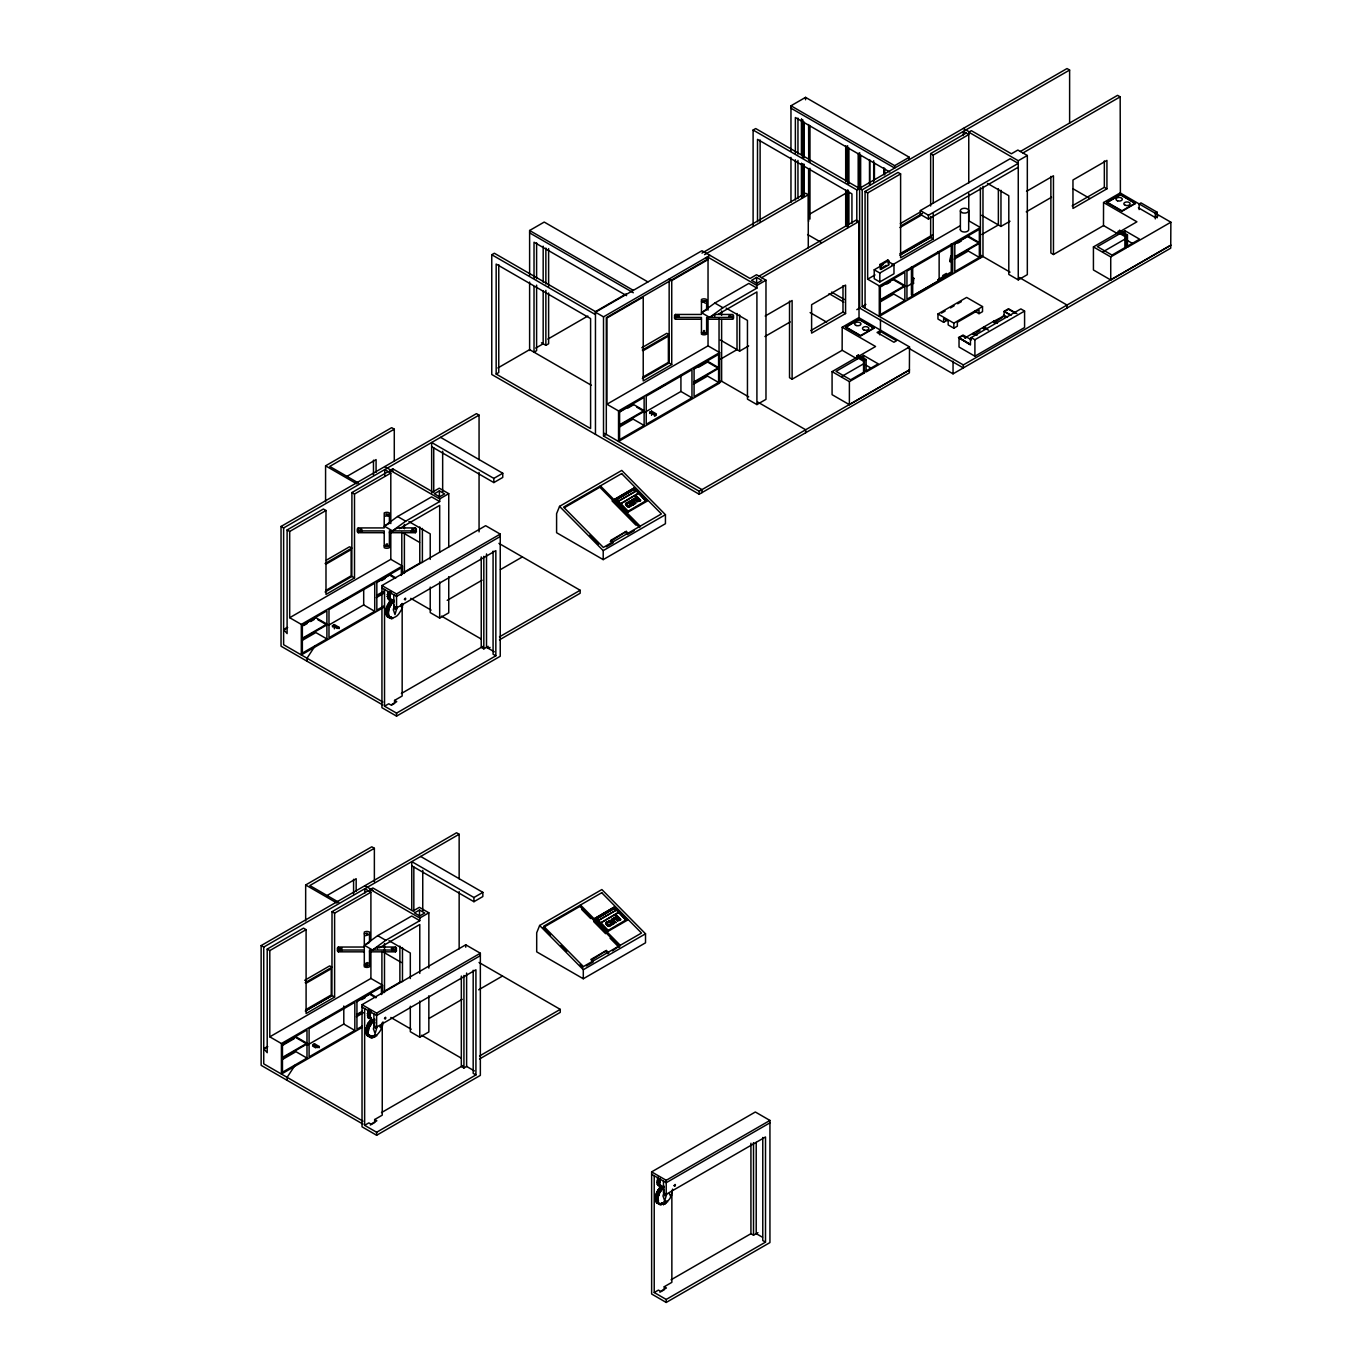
<?xml version="1.0" encoding="UTF-8"?>
<svg xmlns="http://www.w3.org/2000/svg" width="1371" height="1371" viewBox="0 0 1371 1371"><rect width="100%" height="100%" fill="white"/><g stroke="black" fill="none" stroke-linecap="round" stroke-linejoin="round"><path stroke-width="1.5" d="M635.853 498.376L636.881 500.946L639.023 500.346M368.61 1009.673C365.749 1015.585 372.295 1021.978 374.9 1019.184M370.941 1017.71C368.285 1018.704 371.987 1015.054 368.319 1013.923M390.032 598.476C389.981 597.173 388.987 594.963 390.906 593.18C387.53 589.564 385.748 596.985 390.032 598.476L391.318 601.098L391.78 599.487L389.501 598.202C386.074 600.327 394.54 603.069 394.317 600.926M658.114 1177.038L657.309 1184.407L658.457 1183.721L658.029 1185.452L663.084 1188.623L660.171 1186.995L661.268 1185.726L661.182 1187.355L662.262 1186.121L662.656 1187.509L663.804 1186.001L664.25 1187.714M660.702 1187.08C658.954 1184.304 660.891 1184.338 657.926 1181.117M400.846 604.542C404.274 607.661 400.161 611.226 398.618 614.174C396.065 617.464 393.82 617.19 391.455 618.664L389.261 617.464L389.467 616.059M383.006 1021.909C383.16 1028.953 376.597 1037.299 371.558 1037.796L369.399 1035.928M391.455 618.664L391.54 617.241L388.301 616.487M371.558 1037.796L371.627 1036.373L370.444 1037.556L367.308 1035.756C368.268 1033.323 365.337 1034.985 366.828 1032.5M661.148 1204.989C655.115 1201.476 663.581 1205.555 665.038 1203.909C666.289 1201.287 673.675 1197.808 669.322 1193.935M374.9 1020.35C374.283 1020.11 371.712 1022.286 371.113 1019.887M663.341 1188.4L664.181 1187.097M393.528 602.16C390.958 601.698 391.729 607.559 387.839 604.919C391.883 608.33 385.097 605.588 386.108 609.752C384.651 612.46 390.152 613.334 388.01 616.007C390.05 615.528 389.004 619.109 391.54 617.241M387.513 613.231L388.61 611.706L386.536 610.506M663.084 1188.623C661.902 1188.52 660.308 1190.628 660.188 1192.239C655.492 1190.371 658.011 1191.588 659.4 1193.901C655.544 1191.296 657.412 1193.833 655.629 1194.861C654.173 1197.963 662.741 1205.417 655.578 1201.013L656.212 1198.185M658.286 1199.385C655.544 1200.191 660.822 1196.746 656.229 1196.832M391.523 604.422C386.451 600.138 393.648 600.035 394.18 600.327M372.586 1037.144L370.513 1035.945C368.525 1036.579 367.239 1032.809 368.85 1029.552C368.251 1028.37 369.21 1026.056 370.598 1025.045C366.588 1021.926 368.953 1023.52 371.627 1023.554C367.445 1021.515 370.581 1021.858 370.564 1019.784M369.93 1021.121C374.9 1024.994 372.141 1017.916 368.439 1018.259L368.422 1015.363L367.325 1015.688M661.216 1190.748L658.988 1189L660.171 1186.995M374.763 1027.873L375.877 1027.496M375.774 1027.445L375.62 1028.164M658.303 1198.031C656.195 1197.997 661.148 1195.066 655.629 1194.861M664.695 1195.666L665.329 1194.364M388.61 611.706C386.502 611.672 391.129 608.81 385.937 608.535M369.81 1026.708C364.703 1024.96 364.24 1033.083 369.81 1035.328M394.248 605.159L393.785 608.056A2.571 1.474 -60 0 0 393.734 610.729L394.985 614.602L396.613 609.05A2.571 1.474 -60 0 0 396.596 606.496M369.639 1018.259L370.598 1017.745M659.228 1185.452L660.188 1184.938M613.42 920.078L613.968 917.85A1.731 1.285 22 0 0 613.471 918.142L612.94 919.581M632.836 500.466L633.094 499.575M370.444 1037.556L370.701 1036.527M639.452 501.083L636.967 501.786L634.756 499.147A2.057 1.525 22 0 1 635.099 498.239A2.382 1.782 22 0 1 636.521 497.724L635.836 495.377L640.685 500.295L639.863 501.118M639.691 500.295L637.566 501.495L634.944 498.684A2.057 1.525 22 0 1 635.27 497.776A2.382 1.782 22 0 1 636.71 497.262M619.435 920.507L619.795 919.427M630.883 505.796L629.186 507.219A2.039 1.508 22 0 1 627.849 507.064L625.639 504.819A2.074 1.542 22 0 1 625.776 503.774L626.221 503.037A2.896 2.142 22 0 1 627.215 502.523L627.918 502.42C623.874 506.516 634.43 506.43 633.488 503.86M633.676 504.699C636.847 501.837 627.01 498.753 628.826 503.02C630.471 500.192 632.545 501.889 629.855 503.945C631.74 509.841 622.623 503.483 628.569 503.088M610.164 924.808L612.648 924.62L613.523 923.249M613.591 922.991L611.432 924.225A1.799 1.337 22 0 1 610.609 923.694L611.672 921.038L609.375 921.603M370.393 1015.106C368.182 1015.277 373.135 1011.867 367.736 1011.867M659.999 1182.299C657.772 1182.385 662.707 1179.163 657.326 1179.06M359.425 531.211C366.023 529.412 357.231 527.612 360.881 530.251M385.337 516.233C391.849 514.468 383.143 512.651 386.811 515.29M388.233 546.395C382.132 544.356 390.067 542.59 386.811 545.23M411.266 531.211C418.086 528.349 407.376 528.349 414.196 531.211M638.955 500.552L637.207 497.759L635.596 499.044M619.058 919.667L619.298 918.93C613.917 912.143 616.367 924.02 619.229 919.221M630.917 503.397L631.568 504.956L632.991 503.363L632.031 502.386L630.746 503.86M613.094 922.494L611.346 923.968L612.134 921.518L613.094 922.494L611.946 921.963M395.722 608.707L394.659 609.067M664.25 1189.788L663.478 1194.381A2.571 1.474 -60 0 0 663.427 1197.054L664.678 1200.91L666.306 1195.375A2.571 1.474 -60 0 0 666.649 1193.61M665.415 1195.032L664.592 1195.598M368.765 1010.29C373.649 1010.993 368.748 1012.741 370.633 1013.495M660.188 1178.237L660.222 1180.688M387.222 616.624L390.341 618.424L387.445 615.905M660.034 1204.749L656.915 1202.95L657.48 1201.476M389.775 598.373L390.032 599.298M633.436 504.134L632.956 505.196M388.798 610.249C387.153 609.529 391.438 607.799 386.451 606.976L389.707 607.576M658.491 1196.575C656.555 1195.94 661.37 1194.295 656.452 1193.661M615.699 918.176C619.538 915.777 619.058 923.437 615.87 917.953M388.593 598.407L390.409 600.327M606.53 923.454L608.484 922.683L607.319 921.655A2.896 2.142 22 0 0 606.308 922.152L605.879 922.906A2.074 1.542 22 0 0 605.742 923.951L607.953 926.196A2.039 1.508 22 0 0 609.29 926.35L610.969 924.928M610.266 922.272L610.421 924.14A1.799 1.337 22 0 0 611.26 924.671L610.626 925.614M658.937 1195.084L658.217 1194.484L659.4 1193.901M619.726 919.77L617.481 921.089L614.859 918.279A2.057 1.525 22 0 1 615.185 917.353A2.382 1.782 22 0 1 616.624 916.856L615.922 914.508L620.772 919.427L619.966 920.232M559.557 506.362L556.592 513.662L556.592 532.719L603.206 559.625L665.432 523.705L665.432 514.691L621.766 470.424L559.557 506.362L603.206 550.611L603.206 559.625M599.83 487.236L600.378 485.865L640.154 526.19L639.606 527.544L599.83 487.236L564.852 507.424M615.048 499.13L634.619 487.699L647.438 500.963L627.935 512.223L615.048 499.13L634.619 487.699M618.15 501.375L636.041 491.041L618.15 501.375L616.522 499.712L634.516 489.121L645.861 500.998L638.629 493.029L620.549 503.808L627.969 511.314L645.964 500.723M630.711 506.036L629.375 506.773A2.039 1.508 22 0 1 628.038 506.602L625.827 504.357A2.074 1.542 22 0 1 625.964 503.311A2.896 2.142 22 0 1 627.044 502.986L627.918 502.42M616.522 499.712L634.516 489.121M633.042 499.712L633.385 499.01A1.731 1.285 22 0 1 633.865 498.718L633.505 500.381L635.99 503.003L635.167 503.825L631.688 500.295L632.511 499.472M627.969 511.314L616.624 499.438M630.352 504.905L631.02 505.556A1.799 1.337 22 0 1 630.317 505.025M632.751 505.025L631.346 505.094A1.799 1.337 22 0 1 630.506 504.562L631.568 501.906M627.935 512.223L615.116 498.958M632.991 503.363L631.123 504.151L632.031 502.386M633.196 499.472A1.731 1.285 22 0 1 633.676 499.181L633.865 498.718M636.538 497.724L635.201 495.736M633.505 500.501L634.482 499.335M635.801 498.65L637.207 497.759M610.215 541.631L626.29 531.382L628.706 533.833L634.156 530.697M639.212 499.798L637.018 498.221M539.643 925.476L536.695 932.794L536.695 951.851L583.292 978.757L645.518 942.82L645.518 933.805L601.869 889.556L539.643 925.476L583.292 969.725L583.292 978.757M550.474 935.073L543.105 927.619L579.933 906.368L580.481 904.997L620.258 945.322L612.443 950.874M595.134 918.262L614.705 906.831L627.541 920.095L608.039 931.337L595.134 918.262L614.705 906.831M598.253 920.507L616.145 910.173L598.253 920.507L596.608 918.844L614.619 908.236L625.947 920.112L618.715 912.161L600.652 922.94L608.056 930.446L626.067 919.855M606.136 922.614A2.896 2.142 22 0 1 607.13 922.117L608.021 921.552M609.564 921.158C605.297 921.415 616.899 917.662 613.762 923.814M596.608 918.844L614.619 908.236M613.608 919.633L615.905 922.597L611.792 919.427L613.3 918.604A1.731 1.285 22 0 1 613.78 918.313L613.968 917.85M610.318 922.409L611.672 921.038M608.056 930.446L596.728 918.57M608.039 931.337L595.22 918.09M611.106 924.688L608.638 925.202L606.702 923.231M616.624 916.856L615.305 914.868M592.049 959.769L606.393 950.514L608.81 952.965M613.471 919.77L614.585 918.467M388.593 617.07C386.331 614.774 386.005 615.151 386.742 613.368M658.286 1203.395C654.173 1203.549 658.337 1199.402 655.578 1201.013M387.633 606.376L387.205 605.245L390.495 605.931M367.736 1025.508L367.942 1024.034L370.513 1025.234M657.326 1192.701L656.898 1191.57M388.336 604.902L388.781 603.394L391.318 604.714M658.029 1191.228L657.943 1189.754L659.143 1189.548M658.971 1192.77L660.102 1192.427M389.707 599.281C385.371 599.555 390.067 595.442 387.222 596.556M370.701 1024.891L370.427 1023.743M314.987 646.049L307.018 658.217L307.018 661.216M295.091 1065.181L287.122 1077.349L287.122 1080.348M374.917 1022.149L373.82 1027.307A2.571 1.474 -60 0 0 373.837 1029.861L375.088 1033.717L376.717 1028.164A2.571 1.474 -60 0 0 377.059 1026.416M612.94 923.043L611.02 923.009L612.134 921.518M388.182 614.585C383.4 614.705 387.873 611.672 385.44 612.032M672.595 1189.103L671.396 1195.135M705.311 303.197C699.33 300.043 708.721 299.838 702.775 302.357M705.311 333.136C699.895 329.794 708.31 329.726 702.62 332.93M369.553 1022.355L368.353 1022.56M372.415 1022.56L371.421 1022.372L371.627 1023.554M1007.479 317.181L1004.155 315.261C998.448 320.111 987.96 322.099 997.471 322.939M369.604 1017.333L368.439 1018.259M977.129 334.781L973.856 332.896L973.102 334.404M983.247 328.68L984.087 326.984L987.36 328.869M628.226 502.42L630.934 501.272L634.293 504.339M608.33 921.535L611.363 920.541M657.326 1201.322L656.212 1202.196M387.308 616.693L390.855 617.875M638.852 500.569L635.784 498.821M676.846 317.318C683.872 315.022 672.356 315.022 679.382 317.318M728.704 317.318C735.627 314.987 724.351 315.09 731.24 317.318M342.253 950.754L339.717 950.754M394.111 950.754L391.558 950.754M619.435 920.301L617.258 920.455L615.048 917.816A2.057 1.525 22 0 1 615.373 916.908A2.382 1.782 22 0 1 616.813 916.394M388.764 597.396L387.633 598.082M389.398 532.702L415.327 532.702L415.327 530.903A3.667 2.125 0 0 0 415.327 527.921L397.556 527.921L392.449 530.868L384.36 526.19L397.607 516.507L431.591 496.885L439.68 501.563L439.68 498.907L390.187 470.339L390.187 472.738M392.449 530.868L405.696 521.186L439.68 501.563M706.631 319.237L732.56 319.237L732.56 317.438A3.667 2.125 0 0 0 732.56 314.456L714.788 314.456L709.664 317.404L701.575 312.725L714.839 303.042L748.823 283.42L756.912 288.099L756.912 285.442L707.419 256.874L707.419 259.256M709.664 317.404L722.928 307.721L756.912 288.099M369.502 951.834L395.431 951.834A3.667 2.125 0 0 0 395.431 948.835L395.431 947.035L377.659 947.035L372.535 950L364.446 945.322L377.693 935.639L411.694 916.017L419.783 920.678L419.783 918.039L370.29 889.471L370.29 891.853M372.535 950L385.782 940.3L419.783 920.678M610.592 925.391L609.478 925.905A2.039 1.508 22 0 1 608.124 925.733L605.931 923.488A2.074 1.542 22 0 1 606.068 922.443M529.617 275.657L529.617 230.499L544.218 222.068L647.917 281.929M789.525 301.123L789.525 377.711L792.112 379.201L842.137 350.325L842.205 327.241L858.829 317.644L909.521 346.914L909.384 372.878L699.176 494.228L491.761 374.489L491.761 254.732L494.348 253.241L596.214 312.04M790.964 150.947L790.964 105.79L805.565 97.358L909.264 157.237L909.264 159.636M753.107 226.266L753.107 130.039L755.695 128.548L859.411 188.41M325.578 501.82L325.578 465.832L391.678 427.666L394.282 429.174L394.282 460.639M497.879 367.959L529.617 349.639L591.415 385.32M547.852 339.117L587.851 316.016M595.134 311.817L626.05 293.96M595.46 434.367L595.46 312.211L701.969 250.722L750.04 278.484L756.518 274.731L765.978 280.198L765.978 399.355L756.912 404.582L747.452 399.132L747.452 320.403L726.133 308.098M394.282 429.174L329.726 466.431L358.619 483.123M535.735 348.08L543.173 343.795L543.173 290.721M701.969 253.121L805.668 193.242L808.273 194.751L808.273 247.825M496.165 374.043L590.593 428.557L590.593 318.586L496.165 264.072L496.165 374.043L498.77 372.535L498.77 264.689M541.459 342.801L545.864 345.338L548.623 343.761L548.623 293M704.557 254.629L808.273 194.751M595.46 312.211L603.514 316.855L710.007 255.366M708.156 258.845L606.308 317.644L606.308 434.401L603.514 436.012L603.514 316.855M669.151 279.084L671.739 280.575L708.036 259.616L708.036 310.103M347.034 476.337L376.082 459.576L376.082 472.327M809.198 214.407L847.381 192.368M790.964 105.79L894.663 165.668L909.264 157.237M753.107 130.039L856.806 189.918L1067.015 68.55L1069.62 70.041L1069.62 123.116M1170.731 245.169L963.316 364.926L963.316 367.908L859.617 308.047L859.617 188.29L862.205 189.798L1069.62 70.041M382.886 705.02L281.038 646.204L281.038 526.464L476.474 413.631L479.062 415.122L479.062 459.713M865.067 308.201L865.067 191.443L898.022 172.42L900.61 173.911L900.61 257.817L933.24 238.965L933.24 213.807M930.652 206.01L930.652 153.569L966.178 133.073M968.766 182.943L968.766 132.164L971.353 130.673L1011.387 153.775L1017.865 150.039L1027.325 155.506L1027.325 274.646L1018.259 279.89L1008.799 274.423L1008.799 195.71L987.48 183.406M281.038 526.464L283.626 527.955L479.062 415.122M865.067 191.443L867.654 192.934L900.61 173.911M930.652 153.569L933.24 155.077L968.766 134.564L963.316 131.41L963.316 135.66M287.31 627.387L283.626 629.512L287.105 633.591L287.105 529.96L323.402 509.018L325.99 510.509L325.99 594.414L354.506 577.945L354.506 494.04L390.804 473.081L390.804 523.568M351.833 576.54L351.919 492.549L388.216 471.59M390.187 470.339L392.774 468.831L432.808 491.949L439.286 488.196L448.745 493.663L448.745 546.858M287.105 529.96L289.692 531.468L325.99 510.509M756.621 277.405L751.599 280.318L756.826 283.334L761.865 280.438L756.621 277.405L756.621 283.797M759.003 276.171L856.224 220.046L858.829 221.536L859.034 319.494L874.115 328.217L859.034 319.015L845.547 327.275L860.645 335.998L874.115 328.217M761.608 277.679L858.829 221.536M701.575 312.725L706.631 309.812L706.631 299.478A3.667 2.125 0 0 0 701.455 299.478L701.455 314.456L675.526 314.456A3.667 2.125 0 0 0 675.526 317.438L675.526 319.237L701.455 319.237M641.834 347.72L666.786 333.307L669.065 334.627L669.065 363.075M642.331 350.068L669.065 334.627M643.05 350.753L668.38 336.135L668.38 362.355L643.05 376.991M756.912 285.442L765.978 280.198M718.455 314.13L756.912 291.92L756.912 404.582M1020.35 151.478L1117.571 95.336L1120.176 96.844L1120.381 194.802L1135.462 203.508L1120.381 194.322L1106.894 202.582L1121.992 211.288L1135.462 203.508M920.352 210.568L1010.17 158.728L1018.259 163.389L928.441 215.247L920.352 210.568L920.352 214.407L928.441 219.069L1018.259 167.228M900.336 223.559L920.198 212.094M1022.955 152.969L1120.176 96.844M439.388 490.869L434.367 493.783L439.594 496.799L444.632 493.903L439.388 490.869L439.388 497.262M900.816 225.924L922.477 213.413M899.942 227.535L921.552 215.058M384.36 526.19L389.398 523.276L389.398 512.943A3.667 2.125 0 0 0 384.223 512.943L384.223 527.921L358.294 527.921A3.667 2.125 0 0 0 358.294 530.903L358.294 532.702L384.223 532.702M326.384 560.156L349.554 546.772L351.833 548.092L325.098 563.532M968.766 132.164L1018.259 160.733L1027.325 155.506M642.331 378.516L669.151 362.972L669.151 281.175M325.818 564.235L351.147 549.6L351.147 575.82L325.818 590.455M671.739 280.575L671.739 364.48L643.222 380.932L643.222 297.044L606.925 318.003L606.925 404.239L618.544 410.94L719.655 352.57L719.655 383.075L618.544 441.462L618.544 410.94M439.68 498.907L448.745 493.663M606.925 404.239L708.036 345.852L719.655 352.57M765.189 316.033L792.112 300.489L792.112 379.201M399.389 528.658L439.68 505.385L439.68 552.153M431.659 493.406L431.659 442.49L493.834 478.393L502.763 473.235L502.763 477.434L493.834 482.575L431.659 446.689M658.44 388.524L664.918 384.771M619.058 412.328L633.076 404.239L644.13 410.615L619.589 424.77M693.537 369.33L707.556 361.241L718.593 367.617L694.069 381.772M627.815 408.095L633.076 405.045M698.799 367.12L707.556 362.047L718.593 368.422L694.069 382.595M879.959 264.5L887.723 260.01L888.665 260.541L888.665 264.98L880.885 269.47L879.959 264.5L880.885 265.031L888.665 260.541M899.942 253.755L932.349 235.041M888.374 261.621L893.978 264.843L893.978 273.772L879.822 281.946L874.218 278.707L874.218 269.796L883.061 264.689M900.816 254.355L931.509 236.635M899.839 255.263L930.652 237.474L933.24 238.965M720.478 359.185L737.015 349.639L737.015 313.479M879.959 268.939L886.18 265.34M720.358 340.025L739.62 351.13L748.652 345.92M764.898 336.529L790.193 321.928M325.098 591.981L351.919 576.437L354.506 577.945M867.654 192.934L867.654 279.187L875.006 274.937M891.561 265.374L959.58 226.112M874.218 269.796L879.822 273.018L893.978 264.843M619.589 425.593L644.13 411.437L636.761 407.17M1026.536 191.323L1053.459 175.779L1053.459 254.509L1050.872 253.001L1050.872 176.413M619.058 427.186L633.076 419.098L644.13 425.473L644.13 397.384L619.589 411.557L619.589 439.628L644.13 425.473M644.336 412.602L680.924 391.472L691.961 397.847L691.961 369.759L646.221 396.168L646.221 424.256L691.961 397.847M693.537 384.188L707.556 376.1L718.593 382.475L718.593 354.386L694.069 368.542L694.069 396.63L718.593 382.475M289.692 531.468L289.692 617.704L390.804 559.334L402.423 566.034L402.423 574.175M649.717 412.225L651.568 411.146L656.401 413.939L654.533 415.019L649.717 412.225L649.717 413.442L651.568 412.363L656.401 415.156L654.533 416.236L654.533 415.019M283.986 629.717L287.67 627.592M867.654 279.187L879.274 285.888L980.385 227.517L968.766 220.8L968.766 193.465M879.788 287.276L893.806 279.187L904.86 285.562L880.319 299.718M954.267 244.278L968.286 236.172L979.34 242.564L954.799 256.72M886.797 284.037L890.31 282.015M957.781 243.061L961.277 241.039M719.038 382.732L721.626 381.224L721.626 319.529M289.692 617.704L301.312 624.405L402.423 566.034M810.809 330.6L842.994 312.022L845.581 313.531L845.581 285.082L811.615 304.688L811.615 333.136L845.581 313.531M341.208 601.989L347.686 598.253M301.826 625.793L315.844 617.704L326.898 624.079L302.357 638.235M376.305 582.795L390.324 574.706L395.842 577.894M303.574 625.604L307.087 623.582M310.583 621.56L314.096 619.538M381.566 580.584L385.062 578.562M981.825 234.492L998.362 224.947L998.362 188.77M856.806 309.657L860.422 307.584M862.205 189.798L862.205 306.538L865.906 304.413M981.705 215.316L1000.967 226.438L1009.999 221.228M1026.262 211.837L1051.54 197.235M911.904 278.039L913.874 278.347L913.155 283.54L911.904 282.82L911.904 278.039L913.874 278.347M403.451 572.53L421.034 562.401M381.943 585.554L485.642 525.693L500.244 534.107L500.244 656.263L396.545 716.125L381.943 707.693L381.943 585.554L396.545 593.986L500.244 534.107M880.319 300.54L904.86 286.368L893.806 279.992M954.799 257.542L979.34 243.37M911.904 282.82L913.874 283.129M879.788 302.134L893.806 294.045L904.86 300.42L904.86 272.332L880.319 286.488L880.319 314.576L904.86 300.42M906.882 286.488L912.383 283.317M954.267 259.136L968.286 251.047L979.34 257.422L979.34 229.334L954.799 243.49L954.799 271.578L979.34 257.422M376.836 595.237L383.846 591.192M302.357 639.057L326.898 624.902L317.695 619.589M376.836 596.059L383.846 592.015M301.826 640.651L315.844 632.562L326.898 638.937L326.898 610.849L302.357 625.022L302.357 653.093L326.898 638.937M328.92 625.005L363.692 604.937L374.729 611.312L374.729 583.223L328.989 609.632L328.989 637.721L374.729 611.312M376.305 597.653L383.314 593.609M845.547 327.275L859.034 319.494M332.485 625.69L334.353 624.61L339.168 627.404L339.168 628.621L334.353 625.827L332.485 626.907L332.485 625.69L337.3 628.484L339.168 627.404M942.7 275.554L946.401 273.429M938.312 279.444L951.268 271.955L951.268 243.884M912.692 295.69L912.692 267.602L911.441 266.882L911.441 294.954L912.692 295.69L939.135 280.421L939.135 252.333L937.884 251.613M1072.156 205.907L1104.341 187.33L1106.928 188.821L1106.928 160.39L1072.962 179.995L1072.962 208.443L1106.928 188.821M500.244 536.507L396.545 596.385L381.943 587.953M383.846 606.051L376.836 610.095L376.836 582.024L401.377 567.851L401.377 575.409M384.034 607.164L301.312 654.927L301.312 624.405M845.547 326.812L860.645 335.518L874.115 327.738M393.785 594.791L393.785 606.359L396.545 607.953L495.839 550.628L495.839 655.801L396.545 713.126L384.531 706.202L384.531 589.444M879.634 330.994L877.046 332.485L893.943 342.253L896.531 340.745L879.634 330.994L879.634 334.781M1053.459 254.509L1103.484 225.615L1103.552 202.531L1120.176 192.934L1155.29 213.276L1155.29 218.914M1106.894 202.582L1120.381 194.802M866.129 359.562L863.541 361.19L856.686 357.231L856.686 356.014L858.332 355.072L866.129 359.562L866.129 371.969L909.521 346.914M856.686 357.231L858.332 355.072M909.521 369.964L849.386 404.668L832.077 394.677L832.077 371.627L875.572 346.503L842.205 327.241M863.627 355.415L836.036 371.352L850.654 379.784L863.541 372.364L863.627 355.415L878.245 363.863L865.17 371.421M947.138 320.283L943.625 322.305L937.953 319.032L937.953 313.976L966.641 297.421L982.527 306.59L982.527 311.645L979.014 313.668L974.764 311.2M941.466 313.136L945.082 311.063M950.497 307.927L954.113 305.836M957.712 303.762L961.328 301.671M447.203 600.344L482.044 580.207M500.398 569.616L522.402 556.917M1106.894 202.103L1121.992 210.808L1135.462 203.028M620.549 503.808L638.44 493.474M841.554 376.545L863.627 363.812M628.826 503.02L631.38 502.369M430.22 587.062L430.22 612.597L439.68 618.064L448.745 612.82L448.745 576.643M832.077 371.627L849.386 381.618L864.484 372.912L864.484 360.504L856.686 356.014M937.953 313.976L953.839 323.145L982.527 306.59M1126.516 246.711L1139.592 239.171L1124.974 230.722L1097.383 246.643L1112.001 255.092L1124.888 247.654L1124.888 236.48L1118.051 232.522L1119.679 230.362L1127.476 234.869L1127.476 247.26L1126.516 246.711L1126.516 235.538L1121.392 232.573M1170.868 245.255L1110.733 279.975L1093.424 269.967L1093.424 246.917L1136.919 221.811L1103.552 202.531M943.625 322.305L943.625 318.449L948.166 321.054L948.166 324.927L953.839 328.2L957.352 326.178L957.352 322.305L979.014 309.795L979.014 313.668M1155.29 213.276L1157.141 212.214L1157.141 217.852M1157.878 216.052L1155.29 217.543L1138.393 207.792M1118.051 231.305L1125.831 235.812L1127.476 234.869M1102.901 251.853L1124.974 239.102M959.032 338.363L959.032 347.034L974.901 356.203L1024.583 327.515L1024.583 311.063L1020.847 308.903L970.445 338.003L970.445 344.944L958.518 337.626L963.042 335.021L971.473 339.888M1016.905 313.616L1008.508 308.766L1004.12 311.303L1004.12 316.787M1004.549 311.525L1008.508 309.246L1015.226 313.136M626.29 531.382L610.729 540.363L613.163 542.813L606.239 546.806M603.514 436.012L699.176 491.246L909.384 369.879M964.721 338.071L993.975 321.088M976.735 332.45L979.991 330.565M994.009 322.768L1002.132 317.541M1093.424 246.917L1110.733 256.925L1125.831 248.202L1125.831 235.812M1127.476 247.26L1170.868 222.205L1156.387 213.842M603.206 550.611L665.432 514.691M971.165 337.574L974.901 339.734L1024.583 311.063M907.688 347.651L953.051 373.837L1170.731 248.168L1170.868 222.205M401.377 693.486L482.883 646.427M499.455 636.864L580.173 590.267L580.173 593.249L499.455 639.863M384.531 706.202L388.764 703.769L390.941 705.02L396.75 701.661L394.557 700.41L394.557 703.409L391.66 705.088M394.557 700.41L402.166 696.022L402.166 603.463M481.238 556.917L481.238 647.386L483.826 648.877L488.23 646.324M488.333 648.363L490.047 647.386M305.664 920.952L305.664 884.963L371.781 846.798L374.369 848.289L374.369 881.861M374.369 848.289L309.812 885.563L338.723 902.255M327.138 895.469L356.169 878.691L356.169 891.458M362.989 1124.134L261.141 1065.336L261.141 945.596L456.56 832.763L459.148 834.254L459.148 878.828M261.141 945.596L263.729 947.087L459.148 834.254M267.396 1046.519L263.729 1048.626L267.208 1052.705L267.208 949.092L303.505 928.133L306.093 929.641L306.093 1013.529L334.61 997.06L334.61 913.172L370.907 892.213L370.907 940.592M334.61 997.06L332.022 995.569L305.287 1011.01L331.936 995.672L332.022 911.681L368.319 890.722M370.29 889.471L372.878 887.962L412.911 911.081L419.389 907.328L428.849 912.795L428.849 968.115M267.208 949.092L269.796 950.583L306.093 929.641M419.492 910.001L414.47 912.915L419.697 915.931L424.736 913.017L419.492 910.001L419.492 916.394M364.446 945.322L369.502 942.408L369.502 932.074A3.667 2.125 0 0 0 364.309 932.074L364.309 948.835M304.705 980.316L329.657 965.904L331.936 967.223L305.202 982.664M305.904 983.35L331.251 968.731L331.251 994.952L305.904 1009.57M419.783 918.039L428.849 912.795M379.476 947.789L419.783 924.517L419.783 973.41M411.763 910.413L411.763 861.622L473.938 897.508L482.849 892.367L482.849 896.548L473.938 901.707L411.763 865.804M269.796 950.583L269.796 1036.836L370.907 978.448L382.526 985.166L382.526 993.29M264.089 1048.849L267.773 1046.724M269.796 1036.836L281.415 1043.537L382.526 985.166M322.922 1020.178L326.161 1018.31M281.929 1044.925L295.947 1036.836L306.984 1043.211L282.46 1057.367M356.409 1001.927L370.427 993.838L375.945 997.025M281.929 1045.747L294.199 1038.652M361.67 999.699L365.166 997.677M382.68 992.176L401.12 981.516M362.03 1004.686L465.746 944.808L480.347 953.239L480.347 1075.378L376.631 1135.257L362.03 1126.825L362.03 1004.686L376.631 1013.118L480.347 953.239M356.94 1014.369L362.201 1011.335M282.46 1058.189L306.984 1044.017L295.947 1037.641M356.94 1015.191L362.201 1012.158M281.929 1059.783L295.947 1051.694L306.984 1058.069L306.984 1029.981L282.46 1044.136L282.46 1072.225L306.984 1058.069M307.19 1045.199L343.795 1024.068L354.832 1030.444L354.832 1002.355L309.092 1028.764L309.092 1056.852L354.832 1030.444M356.409 1016.785L363.418 1012.741M314.439 1043.742L312.571 1044.822L317.404 1047.615L319.272 1046.536L319.272 1047.752L314.439 1044.959L314.439 1043.742L319.272 1046.536M480.347 955.638L376.631 1015.5L362.03 1007.085M362.201 1026.194L356.94 1029.227L356.94 1001.138L381.464 986.983L381.464 994.541M362.304 1027.342L281.415 1074.041L281.415 1043.537M373.889 1013.923L373.889 1025.491L376.631 1027.085L475.926 969.76L475.926 1074.933L376.631 1132.257L364.635 1125.334L364.635 1008.576M429.123 1018.413L462.147 999.339M478.668 989.811L502.506 976.032M600.652 922.94L618.544 912.606M608.638 922.237C603.72 921.775 609.529 928.853 610.455 924.02M410.306 1006.194L410.306 1031.712L419.783 1037.179L428.849 1031.952L428.849 995.774M606.393 950.514L590.832 959.494L593.249 961.945L586.342 965.938M583.292 969.725L645.518 933.805M381.481 1112.601L462.987 1065.558M479.542 1055.996L560.259 1009.382L560.259 1012.381L479.542 1058.978M364.635 1125.334L368.85 1122.883L371.027 1124.151L376.836 1120.793L374.66 1119.541L374.66 1122.523L370.307 1125.043M374.66 1119.541L382.252 1115.154L382.252 1022.595M461.324 976.049L461.324 1066.501L463.929 1068.009L466.86 1066.312M651.636 1171.879L755.335 1112.001L769.936 1120.433L769.936 1242.572L666.22 1302.45L651.636 1294.018L651.636 1171.879L666.22 1180.311L769.936 1120.433M769.936 1122.832L666.22 1182.71L651.636 1174.279M663.478 1181.117L663.478 1192.684L666.22 1194.278L765.515 1136.953L765.515 1242.126L666.22 1299.451L654.224 1292.527L654.224 1175.77M671.07 1279.794L750.931 1233.694L753.519 1235.202L757.923 1232.649M654.224 1292.527L658.44 1290.094L660.633 1291.345L666.426 1287.986L664.25 1286.735L664.25 1289.734L659.897 1292.236M664.25 1286.735L671.859 1282.348L671.859 1191.896M365.663 1032.637L366.76 1032.243M609.821 921.243L611.483 921.501M984.087 326.984L983.778 328.68M391.129 591.552L391.095 592.683M367.291 964.327C370.478 960.591 362.715 963.984 366.537 964.481M390.889 599.984L392.963 601.184M386.811 545.332L385.388 546.395M993.478 321.5L993.752 322.374M675.526 317.438L701.455 317.438L701.455 334.198A3.667 2.125 0 0 0 706.631 334.198L706.631 317.438L732.56 317.438M358.294 530.903L384.223 530.903L384.223 547.68A3.667 2.125 0 0 0 389.398 547.68L389.398 530.903L415.327 530.903M338.397 948.835L338.397 947.035L364.309 947.035M364.309 951.834L338.397 951.834L338.397 950.034L364.309 950.034L364.309 966.795A3.667 2.125 0 0 0 369.502 966.795L369.502 950.034L395.431 950.034L395.431 951.834M386.811 515.393L388.284 516.233M360.881 530.354L362.355 531.211M366.914 966.144L365.868 965.904M369.365 1036.596L372.021 1037.162M402.92 605.725C400.521 605.828 404.479 603.634 401.926 604.011M958.809 338.226L962.476 335.826L965.835 338.02M1157.141 212.214L1140.98 202.891L1139.13 203.953L1139.13 209.574M1073.287 188.924L1089.842 198.469M963.316 128.428L969.537 132.01M1103.552 225.581L1118.376 234.15M1126.791 240.165L1132.275 243.318M1124.888 247.654L1125.831 248.202M790.964 108.189L894.663 168.067L894.663 165.668M889.796 172.026L795.369 117.512L795.369 153.466M968.286 236.994L977.489 242.307M980.625 255.16L1010.033 272.144M1019.219 277.456L1067.015 305.048L1067.015 308.047M1010.907 315.039L1004.12 311.457L1010.77 315.296M937.884 279.684L939.135 280.421M997.3 323.385L993.752 321.345L997.025 323.299M888.665 264.98L887.723 260.01M808.616 221.416L808.616 168.77M983.504 327.258L988.44 330.154M807.622 234.561L821.298 242.444M976.769 335.175L973.324 333.17L973.461 334.335M958.809 337.455L970.291 344.412L958.518 337.626M862.205 306.538L963.316 364.926M831.58 292.092L844.536 299.581M829.044 293.617L843.851 302.168M810.107 312.571L826.644 322.116M705.448 258.125L708.036 259.616M842.205 350.291L857.029 358.859M865.444 364.857L870.928 368.028M863.541 372.364L864.484 372.912M714.839 303.042L722.928 307.721M529.617 230.499L633.316 290.361M529.617 232.881L633.316 292.76M626.598 295.656L534.022 242.221L534.022 278.159M721.112 380.932L748.686 396.853M757.872 402.149L805.668 429.757L805.668 432.739M491.761 254.732L595.46 314.61M669.151 362.972L671.739 364.48M604.542 433.373L701.969 489.618L701.969 492.617M440.588 437.349L502.763 473.235M384.737 466.586L392.774 471.23L392.774 468.831M390.804 473.081L384.737 469.585L384.737 475.96M498.924 543.362L580.173 590.267M325.578 465.832L356.82 483.877M408.901 521.58L430.22 533.867L430.22 559.402M397.607 516.507L405.696 521.186M351.919 492.549L354.506 494.04M403.314 532.993L419.56 542.385M390.324 575.512L394.008 577.654M410.734 598.356L431.077 610.095M441.513 616.127L481.221 639.04M494.297 651.808L486.516 647.318L486.516 553.918M388.25 592.221L390.324 593.403M387.685 592.58L390.546 594.363M387.993 593.026L390.067 594.226M388.353 593.66L390.427 594.86M495.839 655.801L493.08 654.224L493.08 551.142M387.77 594.071L389.844 595.271M388.233 594.791L390.307 595.991M387.239 594.568L390.289 596.436M387.685 595.785L389.758 596.985M387.753 596.471L389.827 597.67M387.205 596.419L389.278 597.619M387.582 597.979L393.683 601.406M391.575 600.875L393.648 602.075M400.503 606.239L402.577 607.439M390.409 601.355L392.483 602.537M390.478 601.989L392.552 603.189M389.844 601.989L391.917 603.189M389.364 601.903L392.312 603.429M389.261 602.04L391.335 603.24M389.295 602.674L391.369 603.874M388.781 603.394L390.855 604.577M388.147 603.583L390.324 604.628M388.284 604.131L390.358 605.331M388.421 604.731L390.598 605.776M396.545 609.17L394.574 608.039A2.571 1.474 -60 0 0 395.002 606.702M387.839 604.919L389.912 606.102M387.427 605.708L389.861 607.25M387.068 606.513L389.141 607.713M387.068 607.884L389.141 609.084M386.485 608.141L388.559 609.341M385.885 608.707L388.764 610.421L386.656 609.392M386.108 609.752L388.182 610.952M385.577 610.249L388.593 612.014M385.542 610.421L387.616 611.62M385.954 611.295L388.593 613.06M386.536 612.152L388.61 613.351M385.44 611.877L388.027 613.231M386.005 612.734L388.816 614.568M385.542 613.368L388.353 615.185M386.502 614.551L388.576 615.75M385.885 614.688L388.833 616.265M389.295 616.796L392.689 618.612M382.886 702.021L283.626 644.713L283.626 527.955M420.674 856.464L482.849 892.367M364.84 885.717L372.878 890.362M370.907 892.213L364.84 888.716L364.84 892.949M479.027 962.476L560.259 1009.382M305.664 884.963L336.906 903.009M389.004 940.695L410.306 952.999L410.306 978.534M377.693 935.639L385.782 940.3M332.022 911.681L334.61 913.172M383.4 952.125L401.463 962.545M370.427 994.643L375.945 997.831M390.821 1017.471L411.18 1029.227M421.617 1035.242L461.324 1058.172M474.383 1070.922L466.62 1066.449L466.62 973.05M762.499 1237.259L756.209 1233.643L756.209 1142.351M368.919 1011.113L370.993 1012.312M368.353 1011.335L370.427 1012.535M657.943 1178.529L660.017 1179.728M367.788 1011.695L369.862 1012.895M657.377 1178.889L659.451 1180.088M368.456 1012.792L370.53 1013.992M658.046 1179.985L660.119 1181.185M475.926 1074.933L473.184 1073.356L473.184 970.274M765.515 1242.126L762.773 1240.549L762.773 1137.467M367.874 1013.186L369.947 1014.386M657.463 1180.38L659.537 1181.579M367.342 1013.7L369.862 1015.174M659.451 1182.368L656.932 1180.894L659.982 1182.762M367.325 1013.872L370.393 1015.568M367.771 1014.917L369.844 1016.117M657.36 1182.11L659.434 1183.31M368.525 1015.74L370.598 1016.939M367.856 1015.603L369.93 1016.802M656.898 1182.745L660.531 1184.921M368.045 1016.408L371.13 1018.002M657.634 1183.601L660.719 1185.195M368.285 1016.939L370.359 1018.139M657.874 1184.15L659.948 1185.332M368.679 1017.539L370.753 1018.739M658.286 1184.733L660.359 1185.932M367.668 1017.093L373.786 1020.538M657.275 1184.304L659.382 1185.607M660.462 1186.326L663.375 1187.732M370.513 1020.47L372.586 1021.669M379.99 1025.936L382.063 1027.136M660.102 1187.663L662.176 1188.863M370.564 1021.104L372.638 1022.303M660.171 1188.314L662.244 1189.497M659.537 1188.314L662.004 1189.754M369.347 1021.172L371.541 1022.218M380.041 1027.119L382.046 1028.473M658.954 1188.366L661.13 1189.411M669.631 1194.312L671.636 1195.666M369.382 1021.789L371.455 1022.989M658.988 1189L661.062 1190.182M368.868 1022.509L371.421 1023.829M658.457 1189.702L661.011 1191.022M657.943 1189.754L660.017 1190.936M368.251 1022.715L370.324 1023.914M657.84 1189.908L659.914 1191.108M368.388 1023.263L370.461 1024.463M657.977 1190.456L660.051 1191.656M658.217 1190.902L660.291 1192.102M368.525 1023.846L370.598 1025.045M658.114 1191.039L660.188 1192.239M367.942 1024.034L370.016 1025.234M657.532 1191.228L659.605 1192.427M367.394 1024.206L369.467 1025.405M656.983 1191.399L659.057 1192.599M367.308 1024.377L369.382 1025.577M367.531 1024.84L369.947 1026.382M657.12 1192.033L659.537 1193.575M367.171 1025.645L369.245 1026.845M656.76 1192.839L658.834 1194.038M366.605 1025.919L368.61 1027.29M656.195 1193.13L658.217 1194.484M366.845 1026.468L369.347 1027.89M367.171 1027.016L369.245 1028.216M656.76 1194.21L658.834 1195.409M366.588 1027.273L368.662 1028.473M656.178 1194.467L658.251 1195.666M366.023 1027.667L368.062 1029.038M665.483 1200.739L667.677 1201.801M366.365 1028.096L368.439 1029.278M655.955 1195.289L658.423 1196.917M366.211 1028.884L368.285 1030.084M655.801 1196.078L657.874 1197.277M365.663 1029.381L368.165 1030.872M374.574 1034.694L376.785 1035.791M655.269 1196.575L658.286 1198.34M663.838 1201.562L666.375 1202.984M366.04 1030.426L368.114 1031.626M655.629 1197.62L657.703 1198.82M366.04 1031.163L368.114 1032.363M655.629 1198.357L658.303 1199.659M365.543 1031.009L367.617 1032.363M373.238 1035.585L375.431 1036.716M655.132 1198.203L657.206 1199.556M662.827 1202.778L664.901 1203.978M366.108 1031.849L368.182 1033.048M655.698 1199.042L658.44 1200.773M656.435 1199.694L658.508 1200.893M366.211 1032.517L368.285 1033.717M371.73 1035.688L373.803 1036.887M655.801 1199.711L657.874 1200.91M661.319 1202.881L663.393 1204.081M365.646 1032.5L367.719 1033.7M372.021 1036.168L374.094 1037.367L371.884 1036.219M655.235 1199.694L657.309 1200.893M655.269 1199.831L658.046 1201.51M366.588 1033.683L369.964 1035.482M656.178 1200.876L658.251 1202.076M366.862 1034.197L368.936 1035.396M656.452 1201.39L658.526 1202.59M365.988 1033.82L372.775 1037.727M367.548 1035.036L370.958 1037.007M657.137 1202.23L660.548 1204.201M366.554 1034.916L368.696 1036.202M312.571 1046.039L315.793 1047.89M362.989 1121.152L263.729 1063.845L263.729 947.087M368.182 934.936C362.218 932.434 371.627 932.64 365.646 935.793M611.689 920.746L614.397 923.454M634.413 489.396L636.041 491.041M635.647 495.839L640.497 500.758M631.877 499.832L635.356 503.363M631.842 502.849L632.819 503.825M612.049 500.912L635.921 525.127M625.776 532.651L627.712 534.621M589.53 535.358L598.373 544.321M614.499 908.51L616.145 910.173M615.75 914.971L620.6 919.872M611.98 918.964L615.905 922.597M579.933 906.368L619.692 946.676M581.698 909.453L590.661 918.536M593.643 921.552L605.588 933.668M610.061 938.21L619.007 947.275M605.879 951.782L607.816 953.736M560.79 945.527L566.686 951.508M579.933 964.944L582.881 967.926M1124.974 230.722L1124.974 234.921M1119.679 230.362L1119.679 231.579M1110.733 256.925L1110.733 279.975M1104.341 160.921L1104.341 187.33M1018.259 160.733L1018.259 279.89M1004.155 316.564L1004.155 315.261L1003.812 316.564M1000.967 190.278L1000.967 226.438M982.973 186.319L982.973 256.531L879.274 316.393L879.274 285.888M980.385 187.81L980.385 258.022M974.901 339.734L974.901 356.203M968.68 210.38L968.68 229.3A4.182 2.416 0 0 1 964.481 232.007A4.182 2.416 0 0 1 960.385 229.265M960.385 210.98L960.385 229.9M953.839 323.145L953.839 328.2M953.051 361.173L953.051 373.837M933.24 155.077L933.24 203.319M930.652 216.498L930.652 237.474M928.441 215.247L928.441 219.069M913.155 278.759L913.155 283.54M884.706 168.479L884.706 174.803M884.072 168.359L884.072 174.665M883.849 167.999L883.849 174.306M880.885 265.031L880.885 269.47M880.456 319.254L880.456 331.936M879.822 273.018L879.822 281.946M874.424 162.96L874.424 179.807M874.115 163.132L874.115 179.978M873.704 160.784L873.704 181.846M869.728 160.064L869.728 185.342M869.522 159.722L869.522 184.999M860.508 155.266L860.508 188.958M860.388 154.854L860.388 188.547M859.686 152.695L859.686 188.495M858.863 153.569L858.863 189.369M858.52 153.758L858.52 189.558M858.417 153.312L858.417 189.112M856.806 189.918L856.806 221.982M851.939 223.49L851.939 193.877L757.512 139.362L757.512 221.845M849.386 381.618L849.386 404.668M848.82 147.965L848.82 183.765M848.82 192.197L848.82 223.781M848.341 148.239L848.341 184.04M848.341 190.363L848.341 226.164M847.604 145.72L847.604 183.628M847.604 189.935L847.604 227.843M846.335 146.337L846.335 180.029M846.335 190.552L846.335 226.352M845.701 145.96L845.701 181.76M845.701 190.192L845.701 225.992M842.994 285.631L842.994 312.022M809.97 126.012L809.97 161.949M809.97 168.307L809.97 219.052M808.616 124.555L808.736 160.424M805.565 97.358L805.565 99.757M804.109 122.053L804.109 157.854M804.109 164.177L804.109 195.762M803.423 122.31L803.543 156.071M803.423 164.434L803.543 196.087M803.235 121.539L803.235 157.339M803.235 165.771L803.235 195.248M802.652 119.774L802.652 157.682M802.652 163.989L802.652 197.681M802.463 119.654L802.463 157.562M802.463 163.886L802.463 197.578M801.692 119.208L801.692 155.009M801.692 163.423L801.692 197.116M801.487 119.106L801.487 154.889M801.487 163.32L801.487 197.013M797.956 118.129L797.956 154.083M797.956 160.424L797.956 198.504M795.369 159.807L795.369 199.995M790.964 157.374L790.964 202.274M760.117 139.979L760.117 222.462M753.519 1142.643L753.519 1235.202M750.931 1143.243L750.931 1233.694M739.62 314.97L739.62 351.13M721.626 311.011L721.626 315.279M719.038 318.895L719.038 352.947M714.788 314.456L714.788 316.238M708.036 318.518L708.036 345.852M699.176 491.246L699.176 494.228M680.924 375.431L680.924 391.472M675.526 314.456L675.526 316.238M666.22 1180.311L666.22 1194.278M666.22 1299.451L666.22 1302.45M651.568 411.146L651.568 415.362M548.623 248.597L548.623 286.659M545.864 248.065L545.864 284.02M545.864 290.361L545.864 345.338M543.173 246.146L543.173 282.22M536.609 242.838L536.609 278.793M536.609 285.134L536.609 350.685L534.022 352.193L534.022 286.625M529.617 282.066L529.617 350.496M493.834 478.393L493.834 482.575M483.826 556.318L483.826 648.877M479.062 472.447L479.062 531.879M473.938 897.508L473.938 901.707M465.746 944.808L465.746 947.207M463.929 975.449L463.929 1068.009M459.148 891.578L459.148 948.886M442.662 451.23L442.662 491.572M439.68 581.921L439.68 618.064M433.733 447.871L433.733 492.48M422.748 870.362L422.748 910.704M422.388 528.435L422.388 562.47M419.783 526.944L419.783 563.104M419.783 1001.053L419.783 1037.179M415.327 527.921L415.327 529.703M413.836 867.003L413.836 911.612M404.394 524.493L404.394 528.743M404.394 532.993L404.394 573.421M402.474 947.567L402.474 981.602M401.806 532.359L401.806 566.412M399.886 946.076L399.886 982.236M396.545 593.986L396.545 607.953M396.545 713.126L396.545 716.125M390.804 531.982L390.804 559.334M384.497 943.608L384.497 992.553M381.909 951.491L381.909 994.044M377.659 947.035L377.659 948.835M376.631 1013.118L376.631 1027.085M376.631 1132.257L376.631 1135.257M373.478 460.193L373.478 475.086M370.907 951.114L370.907 978.448M363.692 588.896L363.692 604.937M358.294 527.921L358.294 529.703A3.667 2.125 0 0 0 358.294 532.702M353.581 879.325L353.581 894.218M343.795 1006.006L343.795 1024.068M334.353 624.61L334.353 628.826M369.502 965.013A3.667 2.125 0 0 1 364.309 965.013M338.397 950.034A3.667 2.125 0 0 1 338.397 947.035M338.397 951.834A3.667 2.125 0 0 1 337.814 949.28M364.309 933.874A3.667 2.125 0 0 1 365.08 933.531M395.431 947.035A3.667 2.125 0 0 1 395.431 950.034M706.631 332.416A3.667 2.125 0 0 1 701.455 332.416M675.526 319.237A3.667 2.125 0 0 1 674.943 316.684M701.455 301.277A3.667 2.125 0 0 1 702.209 300.935M704.985 300.729A3.667 2.125 0 0 1 706.631 301.277M732.56 316.238A3.667 2.125 0 0 1 732.56 319.237M389.398 545.881A3.667 2.125 0 0 1 384.223 545.881M388.644 514.399A3.667 2.125 0 0 1 389.398 514.742M416.27 530.663A3.667 2.125 0 0 1 415.327 532.702M404.462 599.281C405.662 601.972 406.519 595.665 404.462 599.281M384.548 1018.413C385.799 1021.104 386.571 1014.763 384.548 1018.413M674.138 1185.607C675.337 1188.314 676.263 1181.939 674.138 1185.607M339.562 948.321C341.705 951.748 343.658 945.801 339.562 948.321M391.421 948.321C393.563 951.748 395.516 945.801 391.421 948.321M952.691 244.706L906.951 271.115L906.951 299.204L952.691 272.795L952.691 244.706M950.771 255.983L950.103 261.69L950.771 255.983M621.629 473.595L563.567 507.133L603.343 547.44L661.405 513.919L621.629 473.595M601.732 892.727L543.653 926.248L583.429 966.572L641.508 933.034L601.732 892.727M661.61 1203.361L663.547 1204.612L661.61 1203.361M856.241 325.51A3.153 1.817 0 0 0 860.971 323.933A3.153 1.817 0 0 0 856.241 322.356A3.153 1.817 0 0 0 856.241 325.51M864.073 330.034A3.153 1.817 0 0 0 868.803 328.457A3.153 1.817 0 0 0 864.073 326.881A3.153 1.817 0 0 0 864.073 330.034M1117.588 200.817A3.153 1.817 0 0 0 1122.318 199.241A3.153 1.817 0 0 0 1117.588 197.664A3.153 1.817 0 0 0 1117.588 200.817M1125.42 205.342A3.153 1.817 0 0 0 1130.15 203.765A3.153 1.817 0 0 0 1125.42 202.188A3.153 1.817 0 0 0 1125.42 205.342M961.945 212.591A4.182 2.416 0 0 0 968.663 211.014A4.182 2.416 0 0 0 962.956 208.443A4.182 2.416 0 0 0 961.945 212.591"/></g></svg>
